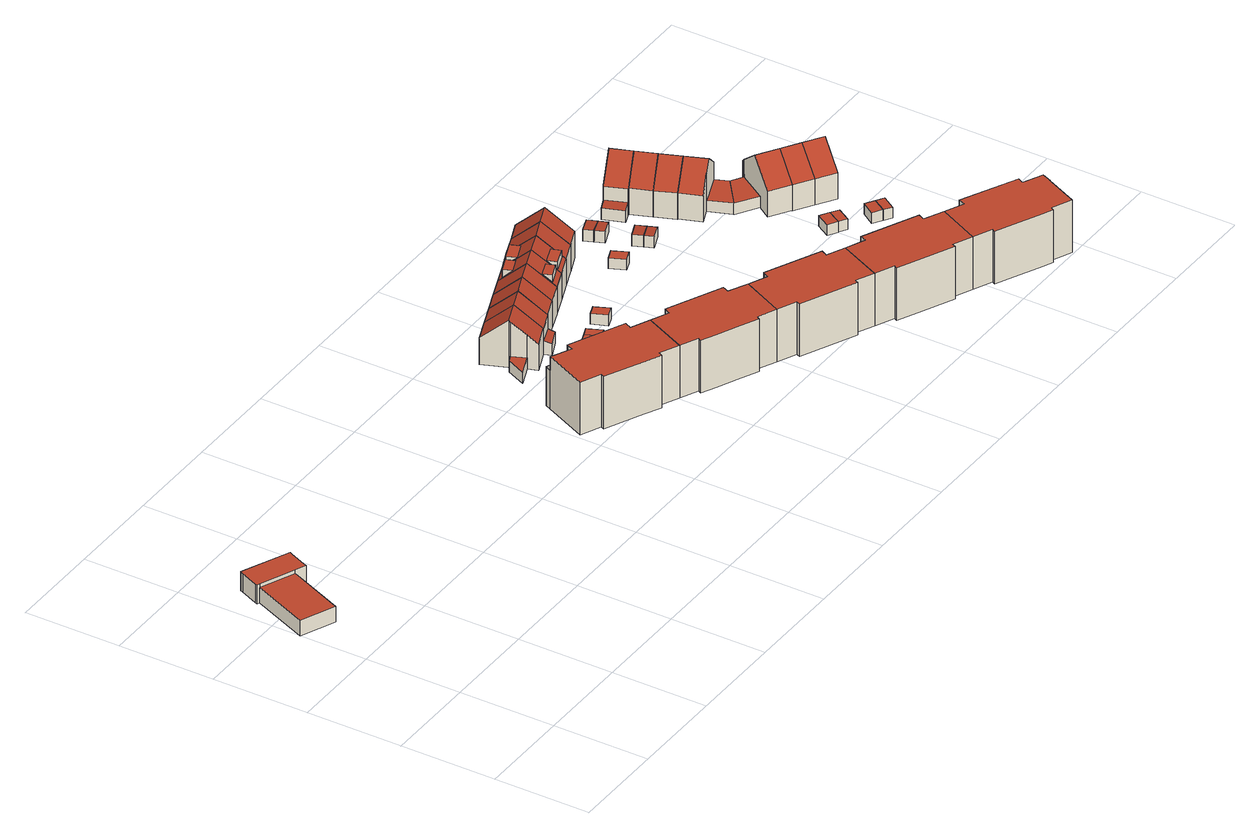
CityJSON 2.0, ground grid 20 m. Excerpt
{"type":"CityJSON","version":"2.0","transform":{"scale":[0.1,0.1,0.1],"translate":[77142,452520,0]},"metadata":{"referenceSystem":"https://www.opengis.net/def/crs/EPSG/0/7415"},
"CityObjects":{
"building1":{"type":"Building","attributes":{"Volume":567.47,"Dakoppervlakte":156.16,"Muuroppervlakte":216.93,"Vloeroppervlakte":156.16,"hoogte_Z_max_in_m_NAP":4.97,"GEB_DOEL":"industriefunctie","dateOfConstruction":"1994-01-01","measuredHeight":4.05},"geometry":[{"type":"Solid","lod":"2","boundaries":[[[[0,1,2,3,4,5,6,7,8,9,10,11,12]],[[13,14,15,16,17]],[[18,19,20,21,22,23,24,25,26,27]],[[13,17,16,11,10,9]],[[14,0,12,15]],[[8,7,25,24]],[[7,6,26,25]],[[26,6,5,27]],[[4,18,27,5]],[[18,4,3,19]],[[20,19,3,2]],[[2,1,21,20]],[[22,21,1,0,14]],[[9,8,24,23,13]],[[14,13,23,22]],[[16,15,12,11]]]],"semantics":{"surfaces":[{"type":"GroundSurface"},{"type":"RoofSurface"},{"type":"WallSurface"}],"values":[[0,1,1,2,2,2,2,2,2,2,2,2,2,2,2,2]]}}]},
"building2":{"type":"Building","attributes":{"Volume":2901.55,"Dakoppervlakte":262.96,"Muuroppervlakte":778.59,"Vloeroppervlakte":275.95,"hoogte_Z_max_in_m_NAP":12.49,"GEB_DOEL":"woonfunctie","dateOfConstruction":"1985-01-01","measuredHeight":11.48},"geometry":[{"type":"Solid","lod":"2","boundaries":[[[[28,29,30,31,32,33,34,35,36,37,38,39,40,41,42]],[[43,44,45,46]],[[47,48,49,50]],[[51,52,53,54,55,56,57,58,59,60,61,62,63]],[[64,65,66,67]],[[61,34,33,62]],[[62,33,32,46,63]],[[55,50,40,39,56]],[[39,38,57,56]],[[58,37,36,35,60,59]],[[34,61,60,35]],[[67,30,29,64]],[[64,29,28,65]],[[42,66,65,28]],[[31,43,46,32]],[[67,44,43,31,30]],[[42,41,49,48,66]],[[41,40,50,49]],[[51,63,46,45]],[[51,45,44,52]],[[44,67,66,48,53,52]],[[53,48,47,54]],[[50,55,54,47]],[[38,37,58,57]]]],"semantics":{"surfaces":[{"type":"GroundSurface"},{"type":"OuterFloorSurface"},{"type":"RoofSurface"},{"type":"WallSurface"}],"values":[[0,1,1,2,2,3,3,3,3,3,3,3,3,3,3,3,3,3,3,3,3,3,3,3]]}}]},
"building3":{"type":"Building","attributes":{"Volume":461.67,"Dakoppervlakte":79.53,"Muuroppervlakte":252.48,"Vloeroppervlakte":63.33,"hoogte_Z_max_in_m_NAP":11.3,"GEB_DOEL":"woonfunctie","dateOfConstruction":"1983-01-01","measuredHeight":10.32},"geometry":[{"type":"Solid","lod":"2","boundaries":[[[[68,69,70,71,72,73,74,75,76,77]],[[78,79,80,81,82,83]],[[82,84,85,83]],[[86,87,88,89]],[[73,72,84,82]],[[85,71,70,83]],[[70,69,87,78,83]],[[76,75,80,79,86]],[[75,74,81,80]],[[81,74,73,82]],[[86,89,77,76]],[[87,69,68,88]],[[89,88,68,77]],[[86,79,78,87]],[[72,71,85,84]]]],"semantics":{"surfaces":[{"type":"GroundSurface"},{"type":"RoofSurface"},{"type":"WallSurface"}],"values":[[0,1,1,1,2,2,2,2,2,2,2,2,2,2,2]]}}]},
"building4":{"type":"Building","attributes":{"Volume":406.77,"Dakoppervlakte":68.93,"Muuroppervlakte":233.37,"Vloeroppervlakte":57.48,"hoogte_Z_max_in_m_NAP":11.3,"GEB_DOEL":"woonfunctie","dateOfConstruction":"1983-01-01","measuredHeight":10.32},"geometry":[{"type":"Solid","lod":"2","boundaries":[[[[90,91,92,74,73,72,93,94,95,96]],[[97,98,82,81,99,100]],[[84,82,98,101]],[[102,103,104,105]],[[98,97,95,94,93,101]],[[101,93,72,84]],[[84,72,73,82]],[[92,91,104,103]],[[91,90,105,104]],[[102,105,90,96]],[[99,81,74,92,103,102,96,95,97,100]],[[74,81,82,73]]]],"semantics":{"surfaces":[{"type":"GroundSurface"},{"type":"RoofSurface"},{"type":"WallSurface"}],"values":[[0,1,1,1,2,2,2,2,2,2,2,2]]}}]},
"building5":{"type":"Building","attributes":{"Volume":17.97,"Dakoppervlakte":7.7,"Muuroppervlakte":26.42,"Vloeroppervlakte":7.7,"hoogte_Z_max_in_m_NAP":3.43,"GEB_DOEL":"onbekend","dateOfConstruction":"1983-01-01","measuredHeight":2.41},"geometry":[{"type":"Solid","lod":"2","boundaries":[[[[106,107,108,109]],[[110,111,112,113]],[[106,109,113,112]],[[108,110,113,109]],[[107,111,110,108]],[[112,111,107,106]]]],"semantics":{"surfaces":[{"type":"GroundSurface"},{"type":"RoofSurface"},{"type":"WallSurface"}],"values":[[0,1,2,2,2,2]]}}]},
"building6":{"type":"Building","attributes":{"Volume":2852.59,"Dakoppervlakte":259.63,"Muuroppervlakte":769.7,"Vloeroppervlakte":272.07,"hoogte_Z_max_in_m_NAP":12.49,"GEB_DOEL":"woonfunctie","dateOfConstruction":"1985-01-01","measuredHeight":11.46},"geometry":[{"type":"Solid","lod":"2","boundaries":[[[[114,115,116,117,118,119,120,121,122,123,124,125,126,33,32,31,127]],[[43,46,128,129]],[[130,131,132,133]],[[134,135,63,62,136,137,138,139,140,141,142,143,144,145]],[[146,147,148,149,150]],[[141,121,120,142]],[[143,142,120,119,133]],[[63,46,32,33,62]],[[136,62,33,126]],[[122,121,141,140]],[[150,117,116,146]],[[146,116,115,114,148,147]],[[149,148,114,127]],[[127,31,43,129,149]],[[31,32,46,43]],[[119,118,130,133]],[[118,117,150,131,130]],[[143,133,132,144]],[[131,145,144,132]],[[131,150,149,129,134,145]],[[134,129,128,135]],[[135,128,46,63]],[[137,136,126,125]],[[125,124,123,122,140,139,138,137]]]],"semantics":{"surfaces":[{"type":"GroundSurface"},{"type":"OuterFloorSurface"},{"type":"RoofSurface"},{"type":"WallSurface"}],"values":[[0,1,1,2,2,3,3,3,3,3,3,3,3,3,3,3,3,3,3,3,3,3,3,3]]}}]},
"building7":{"type":"Building","attributes":{"Volume":14.61,"Dakoppervlakte":6.27,"Muuroppervlakte":24.35,"Vloeroppervlakte":6.27,"hoogte_Z_max_in_m_NAP":3.43,"GEB_DOEL":"onbekend","dateOfConstruction":"1983-01-01","measuredHeight":2.4},"geometry":[{"type":"Solid","lod":"2","boundaries":[[[[151,106,109,152]],[[113,112,153,154]],[[113,109,106,112]],[[106,151,153,112]],[[153,151,152,154]],[[109,113,154,152]]]],"semantics":{"surfaces":[{"type":"GroundSurface"},{"type":"RoofSurface"},{"type":"WallSurface"}],"values":[[0,1,2,2,2,2]]}}]},
"building8":{"type":"Building","attributes":{"Volume":394.77,"Dakoppervlakte":63.48,"Muuroppervlakte":227.97,"Vloeroppervlakte":48.91,"hoogte_Z_max_in_m_NAP":11.3,"GEB_DOEL":"woonfunctie","dateOfConstruction":"1983-01-01","measuredHeight":10.32},"geometry":[{"type":"Solid","lod":"2","boundaries":[[[[155,156,157,95,94,93]],[[101,98,158,159]],[[97,160,158,98]],[[93,101,159,155]],[[95,157,160,97]],[[160,157,156,158]],[[94,95,97,98,101,93]],[[156,155,159,158]]]],"semantics":{"surfaces":[{"type":"GroundSurface"},{"type":"RoofSurface"},{"type":"WallSurface"}],"values":[[0,1,1,2,2,2,2,2]]}}]},
"building9":{"type":"Building","attributes":{"Volume":393.22,"Dakoppervlakte":62.98,"Muuroppervlakte":228.58,"Vloeroppervlakte":48.52,"hoogte_Z_max_in_m_NAP":11.3,"GEB_DOEL":"woonfunctie","dateOfConstruction":"1983-01-01","measuredHeight":10.35},"geometry":[{"type":"Solid","lod":"2","boundaries":[[[[161,162,163,164,165,166]],[[159,158,167,168]],[[160,169,167,158]],[[161,166,169,160]],[[163,159,168,164]],[[159,163,162,158]],[[167,169,166,165,164,168]],[[162,161,160,158]]]],"semantics":{"surfaces":[{"type":"GroundSurface"},{"type":"RoofSurface"},{"type":"WallSurface"}],"values":[[0,1,1,2,2,2,2,2]]}}]},
"building10":{"type":"Building","attributes":{"Volume":17.75,"Dakoppervlakte":7.54,"Muuroppervlakte":26.38,"Vloeroppervlakte":7.53,"hoogte_Z_max_in_m_NAP":3.44,"GEB_DOEL":"onbekend","dateOfConstruction":"1983-01-01","measuredHeight":2.44},"geometry":[{"type":"Solid","lod":"2","boundaries":[[[[170,171,172,173]],[[174,175,176,177]],[[173,175,174,170]],[[175,173,172,176]],[[171,177,176,172]],[[171,170,174,177]]]],"semantics":{"surfaces":[{"type":"GroundSurface"},{"type":"RoofSurface"},{"type":"WallSurface"}],"values":[[0,1,2,2,2,2]]}}]},
"building11":{"type":"Building","attributes":{"Volume":399.61,"Dakoppervlakte":46.41,"Muuroppervlakte":227.84,"Vloeroppervlakte":48.17,"hoogte_Z_max_in_m_NAP":11.3,"GEB_DOEL":"woonfunctie","dateOfConstruction":"1983-01-01","measuredHeight":10.34},"children":["building11-1","building11-2"],"geometry":[{"type":"Solid","lod":"2","boundaries":[[[[178,179,180,181,182,183]],[[167,169,184,185],[186,187,188,189]],[[190,168,167,185],[191,192,193,194]],[[181,180,184,169]],[[184,180,179,185]],[[168,183,182,181,169,167]],[[183,168,190,178]],[[179,178,190,185]],[[195,196,186,189]],[[196,195,188,187]],[[187,186,196]],[[195,189,188]],[[197,198,191,194]],[[197,194,193]],[[198,197,193,192]],[[198,192,191]]]],"semantics":{"surfaces":[{"type":"GroundSurface"},{"type":"RoofSurface"},{"type":"WallSurface"}],"values":[[0,1,1,2,2,2,2,2,1,2,2,2,1,2,2,2]]}}]},
"building11-1":{"type":"BuildingInstallation","attributes":{"relationToConstruction":"outside"},"parents":["building11"],"geometry":[{"type":"MultiSurface","lod":"2","boundaries":[[[195,196,186,189]],[[196,195,188,187]],[[187,186,196]],[[195,189,188]]],"semantics":{"surfaces":[{"type":"RoofSurface"},{"type":"WallSurface"}],"values":[0,1,1,1]}}]},
"building11-2":{"type":"BuildingInstallation","attributes":{"relationToConstruction":"outside"},"parents":["building11"],"geometry":[{"type":"MultiSurface","lod":"2","boundaries":[[[197,198,191,194]],[[197,194,193]],[[198,197,193,192]],[[198,192,191]]],"semantics":{"surfaces":[{"type":"RoofSurface"},{"type":"WallSurface"}],"values":[0,1,1,1]}}]},
"building12":{"type":"Building","attributes":{"Volume":418.45,"Dakoppervlakte":44.9,"Muuroppervlakte":229.25,"Vloeroppervlakte":50.22,"hoogte_Z_max_in_m_NAP":11.3,"GEB_DOEL":"woonfunctie","dateOfConstruction":"1983-01-01","measuredHeight":10.32},"children":["building12-1","building12-2"],"geometry":[{"type":"Solid","lod":"2","boundaries":[[[[199,200,201,180,179,178]],[[185,184,202,203],[204,205,206,207]],[[208,190,185,203],[209,210,211,212]],[[180,201,202,184]],[[203,202,201,200]],[[190,178,179,180,184,185]],[[178,190,208,199]],[[200,199,208,203]],[[213,204,207,214]],[[213,214,206,205]],[[205,204,213]],[[214,207,206]],[[209,212,215,216]],[[215,212,211]],[[216,215,211,210]],[[216,210,209]]]],"semantics":{"surfaces":[{"type":"GroundSurface"},{"type":"RoofSurface"},{"type":"WallSurface"}],"values":[[0,1,1,2,2,2,2,2,1,2,2,2,1,2,2,2]]}}]},
"building12-1":{"type":"BuildingInstallation","attributes":{"relationToConstruction":"outside"},"parents":["building12"],"geometry":[{"type":"MultiSurface","lod":"2","boundaries":[[[213,204,207,214]],[[213,214,206,205]],[[205,204,213]],[[214,207,206]]],"semantics":{"surfaces":[{"type":"RoofSurface"},{"type":"WallSurface"}],"values":[0,1,1,1]}}]},
"building12-2":{"type":"BuildingInstallation","attributes":{"relationToConstruction":"outside"},"parents":["building12"],"geometry":[{"type":"MultiSurface","lod":"2","boundaries":[[[209,212,215,216]],[[215,212,211]],[[216,215,211,210]],[[216,210,209]]],"semantics":{"surfaces":[{"type":"RoofSurface"},{"type":"WallSurface"}],"values":[0,1,1,1]}}]},
"building13":{"type":"Building","attributes":{"Volume":2834.67,"Dakoppervlakte":257.42,"Muuroppervlakte":767.45,"Vloeroppervlakte":269.66,"hoogte_Z_max_in_m_NAP":12.49,"GEB_DOEL":"woonfunctie","dateOfConstruction":"1985-01-01","measuredHeight":11.48},"geometry":[{"type":"Solid","lod":"2","boundaries":[[[[217,218,219,220,221,120,119,118,222,223,224,225,226,227,228]],[[229,230,231,232]],[[130,133,233,234]],[[235,236,143,142,237,238,239,240,241,242,243,244]],[[245,246,247,248,249]],[[241,240,218,217]],[[242,241,217,228,231]],[[143,133,119,120,142]],[[142,120,221,237]],[[219,239,238,220]],[[218,240,239,219]],[[222,246,245,223]],[[226,225,248,247]],[[227,232,231,228]],[[227,226,247,229,232]],[[130,234,246,222,118]],[[119,133,130,118]],[[230,243,242,231]],[[243,230,229,244]],[[235,244,229,247,246,234]],[[235,234,233,236]],[[236,233,133,143]],[[221,220,238,237]],[[225,224,223,245,249,248]]]],"semantics":{"surfaces":[{"type":"GroundSurface"},{"type":"OuterFloorSurface"},{"type":"RoofSurface"},{"type":"WallSurface"}],"values":[[0,1,1,2,2,3,3,3,3,3,3,3,3,3,3,3,3,3,3,3,3,3,3,3]]}}]},
"building14":{"type":"Building","attributes":{"Volume":397.07,"Dakoppervlakte":63.85,"Muuroppervlakte":228.38,"Vloeroppervlakte":49.2,"hoogte_Z_max_in_m_NAP":11.3,"GEB_DOEL":"woonfunctie","dateOfConstruction":"1983-01-01","measuredHeight":10.32},"geometry":[{"type":"Solid","lod":"2","boundaries":[[[[201,200,199,250,251,252]],[[202,253,254,203]],[[255,208,203,254]],[[250,199,208,255]],[[201,252,253,202]],[[253,252,251,254]],[[208,199,200,201,202,203]],[[251,250,255,254]]]],"semantics":{"surfaces":[{"type":"GroundSurface"},{"type":"RoofSurface"},{"type":"WallSurface"}],"values":[[0,1,1,2,2,2,2,2]]}}]},
"building15":{"type":"Building","attributes":{"Volume":402.05,"Dakoppervlakte":64.31,"Muuroppervlakte":230.12,"Vloeroppervlakte":49.55,"hoogte_Z_max_in_m_NAP":11.3,"GEB_DOEL":"woonfunctie","dateOfConstruction":"1983-01-01","measuredHeight":10.37},"geometry":[{"type":"Solid","lod":"2","boundaries":[[[[256,257,258,259,260,261]],[[262,255,254,263]],[[253,264,263,254]],[[260,259,255,262]],[[257,256,264,253]],[[263,264,256,261]],[[255,259,258,257,253,254]],[[261,260,262,263]]]],"semantics":{"surfaces":[{"type":"GroundSurface"},{"type":"RoofSurface"},{"type":"WallSurface"}],"values":[[0,1,1,2,2,2,2,2]]}}]},
"building16":{"type":"Building","attributes":{"Volume":18.41,"Dakoppervlakte":7.87,"Muuroppervlakte":26.62,"Vloeroppervlakte":7.86,"hoogte_Z_max_in_m_NAP":3.43,"GEB_DOEL":"onbekend","dateOfConstruction":"1983-01-01","measuredHeight":2.42},"geometry":[{"type":"Solid","lod":"2","boundaries":[[[[265,266,267,268]],[[269,270,271,272]],[[268,270,269,265]],[[271,270,268,267]],[[266,272,271,267]],[[266,265,269,272]]]],"semantics":{"surfaces":[{"type":"GroundSurface"},{"type":"RoofSurface"},{"type":"WallSurface"}],"values":[[0,1,2,2,2,2]]}}]},
"building17":{"type":"Building","attributes":{"Volume":2864.68,"Dakoppervlakte":259.29,"Muuroppervlakte":775.06,"Vloeroppervlakte":271.81,"hoogte_Z_max_in_m_NAP":12.49,"GEB_DOEL":"woonfunctie","dateOfConstruction":"1985-01-01","measuredHeight":11.51},"geometry":[{"type":"Solid","lod":"2","boundaries":[[[[273,274,275,276,277,278,279,280,281,282,283,217,228,227,284]],[[231,285,286,232]],[[287,288,289,290]],[[291,292,293,242,241,294,295,296,297,298,299,300,301]],[[302,303,304,305]],[[299,298,279,278]],[[278,277,290,300,299]],[[242,231,228,217,241]],[[294,241,217,283]],[[295,282,281,280,297,296]],[[279,298,297,280]],[[275,274,302,305]],[[302,274,273,303]],[[284,304,303,273]],[[284,227,232,286,304]],[[227,228,231,232]],[[276,287,290,277]],[[276,275,305,288,287]],[[300,290,289,301]],[[301,289,288,291]],[[292,291,288,305,304,286]],[[285,293,292,286]],[[293,285,231,242]],[[294,283,282,295]]]],"semantics":{"surfaces":[{"type":"GroundSurface"},{"type":"OuterFloorSurface"},{"type":"RoofSurface"},{"type":"WallSurface"}],"values":[[0,1,1,2,2,3,3,3,3,3,3,3,3,3,3,3,3,3,3,3,3,3,3,3]]}}]},
"building18":{"type":"Building","attributes":{"Volume":17.2,"Dakoppervlakte":7.39,"Muuroppervlakte":26.14,"Vloeroppervlakte":7.38,"hoogte_Z_max_in_m_NAP":3.46,"GEB_DOEL":"onbekend","dateOfConstruction":"1983-01-01","measuredHeight":2.45},"geometry":[{"type":"Solid","lod":"2","boundaries":[[[[306,307,308,309]],[[310,311,312,313]],[[306,309,311,310]],[[308,312,311,309]],[[307,313,312,308]],[[307,306,310,313]]]],"semantics":{"surfaces":[{"type":"GroundSurface"},{"type":"RoofSurface"},{"type":"WallSurface"}],"values":[[0,1,2,2,2,2]]}}]},
"building19":{"type":"Building","attributes":{"Volume":16.32,"Dakoppervlakte":7.1,"Muuroppervlakte":25.43,"Vloeroppervlakte":7.09,"hoogte_Z_max_in_m_NAP":3.46,"GEB_DOEL":"onbekend","dateOfConstruction":"1983-01-01","measuredHeight":2.42},"geometry":[{"type":"Solid","lod":"2","boundaries":[[[[307,306,314,315]],[[313,316,317,310]],[[313,307,315,316]],[[315,314,317,316]],[[317,314,306,310]],[[307,313,310,306]]]],"semantics":{"surfaces":[{"type":"GroundSurface"},{"type":"RoofSurface"},{"type":"WallSurface"}],"values":[[0,1,2,2,2,2]]}}]},
"building20":{"type":"Building","attributes":{"Volume":17.69,"Dakoppervlakte":7.7,"Muuroppervlakte":26.27,"Vloeroppervlakte":7.69,"hoogte_Z_max_in_m_NAP":3.46,"GEB_DOEL":"onbekend","dateOfConstruction":"1983-01-01","measuredHeight":2.42},"geometry":[{"type":"Solid","lod":"2","boundaries":[[[[318,319,320,321]],[[322,323,324,325]],[[318,321,323,322]],[[324,323,321,320]],[[319,325,324,320]],[[319,318,322,325]]]],"semantics":{"surfaces":[{"type":"GroundSurface"},{"type":"RoofSurface"},{"type":"WallSurface"}],"values":[[0,1,2,2,2,2]]}}]},
"building21":{"type":"Building","attributes":{"Volume":15.97,"Dakoppervlakte":6.9,"Muuroppervlakte":25.41,"Vloeroppervlakte":6.89,"hoogte_Z_max_in_m_NAP":3.46,"GEB_DOEL":"onbekend","dateOfConstruction":"1983-01-01","measuredHeight":2.44},"geometry":[{"type":"Solid","lod":"2","boundaries":[[[[318,321,326,327]],[[322,328,329,323]],[[318,327,328,322]],[[327,326,329,328]],[[329,326,321,323]],[[321,318,322,323]]]],"semantics":{"surfaces":[{"type":"GroundSurface"},{"type":"RoofSurface"},{"type":"WallSurface"}],"values":[[0,1,2,2,2,2]]}}]},
"building22":{"type":"Building","attributes":{"Volume":428.08,"Dakoppervlakte":75.53,"Muuroppervlakte":239.05,"Vloeroppervlakte":60.67,"hoogte_Z_max_in_m_NAP":11.29,"GEB_DOEL":"woonfunctie","dateOfConstruction":"1983-01-01","measuredHeight":10.27},"geometry":[{"type":"Solid","lod":"2","boundaries":[[[[330,331,332,333,334,335,336,337,338,339]],[[340,341,342,343,344,345]],[[346,340,345,347]],[[348,349,350,351]],[[332,331,346,347]],[[346,331,330,339,341,340]],[[342,341,339,338,351]],[[343,350,335,334,333,345,344]],[[337,336,349,348]],[[337,348,351,338]],[[349,336,335,350]],[[351,350,343,342]],[[333,332,347,345]]]],"semantics":{"surfaces":[{"type":"GroundSurface"},{"type":"RoofSurface"},{"type":"WallSurface"}],"values":[[0,1,1,1,2,2,2,2,2,2,2,2,2]]}}]},
"building23":{"type":"Building","attributes":{"Volume":17.74,"Dakoppervlakte":7.71,"Muuroppervlakte":26.16,"Vloeroppervlakte":7.7,"hoogte_Z_max_in_m_NAP":3.33,"GEB_DOEL":"onbekend","dateOfConstruction":"1983-01-01","measuredHeight":2.39},"geometry":[{"type":"Solid","lod":"2","boundaries":[[[[352,353,354,355]],[[356,357,358,359]],[[352,355,358,357]],[[355,354,359,358]],[[356,359,354,353]],[[353,352,357,356]]]],"semantics":{"surfaces":[{"type":"GroundSurface"},{"type":"RoofSurface"},{"type":"WallSurface"}],"values":[[0,1,2,2,2,2]]}}]},
"building24":{"type":"Building","attributes":{"Volume":2868.78,"Dakoppervlakte":260.55,"Muuroppervlakte":776.05,"Vloeroppervlakte":273.05,"hoogte_Z_max_in_m_NAP":12.49,"GEB_DOEL":"woonfunctie","dateOfConstruction":"1985-01-01","measuredHeight":11.47},"geometry":[{"type":"Solid","lod":"2","boundaries":[[[[360,361,362,363,364,365,366,367,368,369,370,371,372,278,277,276,373,374]],[[375,376,377,378]],[[287,290,379,380]],[[381,382,383,384,385,300,299,386,387,388,389,390,391,392,393,394]],[[395,396,397,398]],[[394,393,365,364]],[[381,394,364,363,378]],[[299,300,290,277,278]],[[278,372,386,299]],[[386,372,371,387]],[[390,368,367,391]],[[391,367,366,392]],[[392,366,365,393]],[[361,360,395,398]],[[395,360,374,396]],[[397,396,374,373]],[[362,375,378,363]],[[398,376,375,362,361]],[[276,287,380,397,373]],[[276,277,290,287]],[[381,378,377,382]],[[382,377,376,383]],[[380,384,383,376,398,397]],[[384,380,379,385]],[[385,379,290,300]],[[387,371,370,369,368,390,389,388]]]],"semantics":{"surfaces":[{"type":"GroundSurface"},{"type":"OuterFloorSurface"},{"type":"RoofSurface"},{"type":"WallSurface"}],"values":[[0,1,1,2,2,3,3,3,3,3,3,3,3,3,3,3,3,3,3,3,3,3,3,3,3,3]]}}]},
"building25":{"type":"Building","attributes":{"Volume":396.76,"Dakoppervlakte":63.84,"Muuroppervlakte":227.42,"Vloeroppervlakte":49.27,"hoogte_Z_max_in_m_NAP":11.29,"GEB_DOEL":"woonfunctie","dateOfConstruction":"1983-01-01","measuredHeight":10.28},"geometry":[{"type":"Solid","lod":"2","boundaries":[[[[399,400,401,402,334,333,332]],[[344,403,404,345]],[[405,406,347,345,404]],[[332,347,406,405,400,399]],[[334,402,403,344]],[[401,404,403,402]],[[333,334,344,345,347,332]],[[401,400,405,404]]]],"semantics":{"surfaces":[{"type":"GroundSurface"},{"type":"RoofSurface"},{"type":"WallSurface"}],"values":[[0,1,1,2,2,2,2,2]]}}]},
"building26":{"type":"Building","attributes":{"Volume":399.17,"Dakoppervlakte":64.41,"Muuroppervlakte":227.23,"Vloeroppervlakte":49.7,"hoogte_Z_max_in_m_NAP":11.29,"GEB_DOEL":"woonfunctie","dateOfConstruction":"1983-01-01","measuredHeight":10.26},"geometry":[{"type":"Solid","lod":"2","boundaries":[[[[407,408,402,401,400,409,410]],[[411,404,403,412]],[[413,405,404,411,414]],[[402,408,412,403]],[[405,413,414,410,409,400]],[[404,405,400,401]],[[412,408,407,410,414,411]],[[402,403,404,401]]]],"semantics":{"surfaces":[{"type":"GroundSurface"},{"type":"RoofSurface"},{"type":"WallSurface"}],"values":[[0,1,1,2,2,2,2,2]]}}]},
"building27":{"type":"Building","attributes":{"Volume":469.16,"Dakoppervlakte":92.23,"Muuroppervlakte":246.63,"Vloeroppervlakte":77.24,"hoogte_Z_max_in_m_NAP":11.29,"GEB_DOEL":"overige gebruiksfunctie - woonfunctie","dateOfConstruction":"1983-01-01","measuredHeight":10.16},"geometry":[{"type":"Solid","lod":"2","boundaries":[[[[415,416,417,418,419,420,421,422,423,424,425]],[[426,427,428,429,430]],[[411,412,431,432,433,434]],[[435,436,437,414,411,434]],[[423,422,428,427]],[[422,421,429,428]],[[416,415,412,411]],[[415,425,431,412]],[[432,431,425,424]],[[424,423,427,433,432]],[[436,435,430,420,419]],[[419,418,437,436]],[[418,417,414,437]],[[417,416,411,414]],[[435,434,433,427,426,430]],[[429,421,420,430]]]],"semantics":{"surfaces":[{"type":"GroundSurface"},{"type":"RoofSurface"},{"type":"WallSurface"}],"values":[[0,1,1,1,2,2,2,2,2,2,2,2,2,2,2,2]]}}]},
"building28":{"type":"Building","attributes":{"Volume":14.99,"Dakoppervlakte":6.65,"Muuroppervlakte":24.25,"Vloeroppervlakte":6.64,"hoogte_Z_max_in_m_NAP":3.33,"GEB_DOEL":"onbekend","dateOfConstruction":"1983-01-01","measuredHeight":2.35},"geometry":[{"type":"Solid","lod":"2","boundaries":[[[[438,439,440,441]],[[358,357,442,443]],[[357,358,440,439]],[[439,438,442,357]],[[438,441,443,442]],[[441,440,358,443]]]],"semantics":{"surfaces":[{"type":"GroundSurface"},{"type":"RoofSurface"},{"type":"WallSurface"}],"values":[[0,1,2,2,2,2]]}}]},
"building29":{"type":"Building","attributes":{"Volume":492.77,"Dakoppervlakte":97.18,"Muuroppervlakte":249.08,"Vloeroppervlakte":80.75,"hoogte_Z_max_in_m_NAP":11.32,"GEB_DOEL":"overige gebruiksfunctie - woonfunctie","dateOfConstruction":"1983-01-01","measuredHeight":10.22},"geometry":[{"type":"Solid","lod":"2","boundaries":[[[[444,445,446,447,448,449,450,451,422,421,452]],[[453,429,428,454,455]],[[456,457,458,459]],[[460,456,459,461,462,463]],[[421,429,453,452]],[[428,422,451,450,455,454]],[[447,446,461,459]],[[445,462,461,446]],[[462,445,444,463]],[[453,460,463,444,452]],[[458,457,449,448]],[[448,447,459,458]],[[450,449,457,456,460,453,455]],[[421,422,428,429]]]],"semantics":{"surfaces":[{"type":"GroundSurface"},{"type":"RoofSurface"},{"type":"WallSurface"}],"values":[[0,1,1,1,2,2,2,2,2,2,2,2,2,2]]}}]},
"building30":{"type":"Building","attributes":{"Volume":16.76,"Dakoppervlakte":7.31,"Muuroppervlakte":25.45,"Vloeroppervlakte":7.3,"hoogte_Z_max_in_m_NAP":3.33,"GEB_DOEL":"onbekend","dateOfConstruction":"1983-01-01","measuredHeight":2.39},"geometry":[{"type":"Solid","lod":"2","boundaries":[[[[464,465,466,467]],[[468,469,470,471]],[[464,467,468,471]],[[467,466,469,468]],[[470,469,466,465]],[[465,464,471,470]]]],"semantics":{"surfaces":[{"type":"GroundSurface"},{"type":"RoofSurface"},{"type":"WallSurface"}],"values":[[0,1,2,2,2,2]]}}]},
"building31":{"type":"Building","attributes":{"Volume":15.33,"Dakoppervlakte":6.64,"Muuroppervlakte":24.68,"Vloeroppervlakte":6.64,"hoogte_Z_max_in_m_NAP":3.33,"GEB_DOEL":"onbekend","dateOfConstruction":"1983-01-01","measuredHeight":2.4},"geometry":[{"type":"Solid","lod":"2","boundaries":[[[[467,472,473,464]],[[468,471,474,475]],[[468,467,464,471]],[[464,473,474,471]],[[474,473,472,475]],[[472,467,468,475]]]],"semantics":{"surfaces":[{"type":"GroundSurface"},{"type":"RoofSurface"},{"type":"WallSurface"}],"values":[[0,1,2,2,2,2]]}}]},
"building32":{"type":"Building","attributes":{"Volume":388.9,"Dakoppervlakte":63.5,"Muuroppervlakte":225.03,"Vloeroppervlakte":48.55,"hoogte_Z_max_in_m_NAP":11.32,"GEB_DOEL":"woonfunctie","dateOfConstruction":"1983-01-01","measuredHeight":10.3},"geometry":[{"type":"Solid","lod":"2","boundaries":[[[[476,477,478,479,480,481]],[[458,482,483,459]],[[483,484,461,459]],[[478,477,461,484]],[[481,480,482,458]],[[479,483,482,480]],[[458,459,461,477,476,481]],[[479,478,484,483]]]],"semantics":{"surfaces":[{"type":"GroundSurface"},{"type":"RoofSurface"},{"type":"WallSurface"}],"values":[[0,1,1,2,2,2,2,2]]}}]},
"building33":{"type":"Building","attributes":{"Volume":395.8,"Dakoppervlakte":64.54,"Muuroppervlakte":226.22,"Vloeroppervlakte":49.35,"hoogte_Z_max_in_m_NAP":11.32,"GEB_DOEL":"woonfunctie","dateOfConstruction":"1983-01-01","measuredHeight":10.31},"geometry":[{"type":"Solid","lod":"2","boundaries":[[[[480,479,478,485,486,487]],[[482,488,489,483]],[[489,490,484,483]],[[480,487,488,482]],[[485,478,484,490]],[[479,483,484,478]],[[490,489,488,487,486,485]],[[479,480,482,483]]]],"semantics":{"surfaces":[{"type":"GroundSurface"},{"type":"RoofSurface"},{"type":"WallSurface"}],"values":[[0,1,1,2,2,2,2,2]]}}]}
},
"vertices":[
[51,658,9],[46,660,9],[48,665,9],[64,702,9],[67,708,9],[166,665,9],[163,659,9],[148,624,9],[146,618,9],[123,627,9],[117,613,9],[72,509,9],[1,540,9],[123,627,43],[51,658,43],[1,540,43],[72,509,43],[117,613,43],[67,708,50],[64,702,50],[48,665,50],[46,660,50],[51,658,50],[123,627,50],[146,618,50],[148,624,50],[163,659,50],[166,665,50],
[907,551,10],[1021,498,10],[1012,479,10],[1050,461,10],[1044,447,10],[1003,359,10],[964,378,10],[960,370,10],[926,386,10],[847,423,10],[850,430,10],[809,449,10],[850,538,10],[856,551,10],[898,532,10],[1050,461,95],[1012,479,95],[1005,465,95],[1044,447,95],[892,518,95],[898,532,95],[856,551,95],[850,538,95],[1005,465,125],[1012,479,125],[898,532,125],[892,518,125],[850,538,125],[809,449,125],[850,430,125],[847,423,125],[926,386,125],[960,370,125],[964,378,125],[1003,359,125],[1044,447,125],[1021,498,40],[907,551,40],[898,532,40],[1012,479,40],
[911,664,10],[923,669,10],[922,672,10],[902,722,10],[949,741,10],[969,691,10],[989,640,10],[942,621,10],[935,641,10],[892,623,10],[923,669,110],[935,641,85],[942,621,68],[989,640,68],[969,691,113],[922,672,113],[949,741,68],[902,722,68],[935,641,35],[923,669,35],[911,664,35],[892,623,35],
[1031,641,10],[996,626,10],[990,640,10],[990,757,10],[1010,707,10],[1030,656,10],[1027,655,10],[1030,656,68],[1010,707,113],[990,640,68],[1027,655,68],[990,757,68],[1027,655,40],[990,640,40],[996,626,35],[1031,641,35],
[1067,564,10],[1046,555,10],[1033,587,10],[1055,595,10],[1033,587,33],[1046,555,34],[1067,564,34],[1055,595,33],
[1097,462,10],[1153,436,10],[1211,409,10],[1202,390,10],[1241,372,10],[1235,358,10],[1194,271,10],[1155,289,10],[1151,282,10],[1116,298,10],[1067,321,10],[1037,335,10],[1041,342,10],[1088,443,10],[1082,430,95],[1088,443,95],[1241,372,95],[1202,390,95],[1196,377,95],[1235,358,95],[1088,443,125],[1082,430,125],[1041,342,125],[1037,335,125],[1067,321,125],[1116,298,125],[1151,282,125],[1155,289,125],[1194,271,125],[1235,358,125],[1196,377,125],[1202,390,125],[1211,409,40],[1153,436,40],[1097,462,40],[1088,443,40],[1202,390,40],
[1085,571,10],[1072,602,10],[1085,571,34],[1072,602,33],
[1032,774,10],[1052,724,10],[1072,673,10],[1052,724,113],[1032,774,68],[1072,673,68],
[1072,673,9],[1052,724,9],[1032,774,9],[1073,790,9],[1093,740,9],[1114,689,9],[1093,740,113],[1073,790,68],[1114,689,68],
[1138,628,10],[1151,597,10],[1130,589,10],[1117,620,10],[1138,628,33],[1117,620,33],[1130,589,34],[1151,597,34],
[1114,806,10],[1134,756,10],[1155,705,10],[1114,689,10],[1093,740,10],[1073,790,10],[1155,705,68],[1134,756,113],[1138,728,90],[1145,711,75],[1115,699,75],[1108,717,90],[1114,806,68],[1087,767,91],[1080,785,74],[1110,797,74],[1117,779,91],[1115,699,90],[1145,711,90],[1110,797,91],[1080,785,91],
[1157,824,10],[1177,773,10],[1198,722,10],[1198,722,68],[1177,773,113],[1183,746,90],[1190,727,74],[1155,713,74],[1148,732,90],[1157,824,68],[1127,782,91],[1119,802,73],[1154,816,73],[1162,796,91],[1190,727,90],[1155,713,90],[1154,816,91],[1119,802,91],
[1384,182,10],[1347,200,10],[1344,193,10],[1230,245,10],[1233,253,10],[1281,353,10],[1290,372,10],[1347,346,10],[1402,320,10],[1394,300,10],[1432,283,10],[1425,270,10],[1394,300,95],[1388,287,95],[1425,270,95],[1432,283,95],[1274,340,95],[1281,353,95],[1281,353,125],[1274,340,125],[1233,253,125],[1230,245,125],[1344,193,125],[1347,200,125],[1384,182,125],[1425,270,125],[1388,287,125],[1394,300,125],[1290,372,40],[1281,353,40],[1394,300,40],[1402,320,40],[1347,346,40],
[1199,840,10],[1219,790,10],[1240,739,10],[1240,739,68],[1219,790,113],[1199,840,68],
[1282,756,9],[1240,739,9],[1219,790,9],[1199,840,9],[1241,857,9],[1261,807,9],[1241,857,68],[1261,807,113],[1282,756,67],
[1306,695,10],[1319,664,10],[1297,655,10],[1284,686,10],[1306,695,33],[1284,686,33],[1297,655,34],[1319,664,34],
[1479,284,10],[1593,231,10],[1584,212,10],[1624,193,10],[1618,180,10],[1577,93,10],[1537,111,10],[1534,104,10],[1452,142,10],[1420,157,10],[1424,164,10],[1470,265,10],[1465,252,95],[1470,265,95],[1624,193,95],[1584,212,95],[1578,199,95],[1618,180,95],[1584,212,125],[1470,265,125],[1465,252,125],[1424,164,125],[1420,157,125],[1452,142,125],[1534,104,125],[1537,111,125],[1577,93,125],[1618,180,125],[1578,199,125],[1593,231,40],[1479,284,40],[1470,265,40],[1584,212,40],
[1375,765,10],[1342,753,10],[1334,772,10],[1367,785,10],[1375,765,32],[1367,785,32],[1334,772,35],[1342,753,35],
[1382,747,10],[1350,734,10],[1350,734,35],[1382,747,32],
[1376,668,10],[1367,688,10],[1400,702,10],[1408,681,10],[1376,668,35],[1408,681,32],[1400,702,32],[1367,688,35],
[1416,663,10],[1383,650,10],[1383,650,35],[1416,663,32],
[1482,809,10],[1532,828,10],[1549,787,10],[1499,766,10],[1449,746,10],[1447,746,10],[1425,737,10],[1409,779,10],[1430,788,10],[1432,789,10],[1482,809,113],[1432,789,68],[1430,788,67],[1447,746,67],[1449,746,68],[1499,766,113],[1532,828,68],[1549,787,68],[1409,779,35],[1425,737,35],[1447,746,37],[1430,788,37],
[1602,395,9],[1583,407,9],[1601,436,9],[1620,425,9],[1583,407,33],[1602,395,33],[1620,425,32],[1601,436,32],
[1786,141,10],[1777,121,10],[1817,103,10],[1811,90,10],[1803,70,10],[1802,70,10],[1771,3,10],[1730,22,10],[1726,15,10],[1697,28,10],[1649,51,10],[1612,68,10],[1616,75,10],[1663,176,10],[1672,194,10],[1817,103,95],[1777,121,95],[1771,109,95],[1811,90,95],[1657,162,95],[1663,176,95],[1811,90,125],[1771,109,125],[1777,121,125],[1663,176,125],[1657,162,125],[1616,75,125],[1612,68,125],[1649,51,125],[1697,28,125],[1726,15,125],[1730,22,125],[1771,3,125],[1802,70,125],[1803,70,125],[1786,141,40],[1672,194,40],[1663,176,40],[1777,121,40],
[1556,768,10],[1566,744,10],[1515,724,10],[1465,704,10],[1465,704,68],[1515,724,113],[1566,744,68],[1556,768,68],
[1532,682,10],[1482,662,10],[1575,722,10],[1583,701,10],[1532,682,113],[1482,662,68],[1575,722,68],[1583,701,68],
[1482,662,11],[1532,682,11],[1583,701,11],[1600,659,11],[1593,656,11],[1593,655,11],[1604,628,11],[1548,584,11],[1530,630,11],[1530,631,11],[1499,619,11],[1550,638,36],[1530,630,36],[1548,584,36],[1604,628,36],[1593,655,36],[1499,619,68],[1530,631,95],[1530,630,95],[1550,638,113],[1593,655,74],[1593,656,74],[1600,659,68],
[1618,385,10],[1602,395,10],[1620,425,10],[1636,414,10],[1618,385,33],[1636,414,32],
[1629,612,11],[1633,618,11],[1674,592,11],[1645,547,11],[1615,501,11],[1574,528,11],[1592,555,11],[1549,583,11],[1628,613,11],[1628,613,36],[1549,583,36],[1592,555,36],[1603,574,113],[1574,528,67],[1615,501,67],[1645,547,113],[1628,613,74],[1674,592,68],[1633,618,68],[1629,612,74],
[1677,347,9],[1658,359,9],[1677,387,9],[1695,375,9],[1695,375,32],[1677,387,32],[1658,359,33],[1677,347,33],
[1712,365,9],[1693,336,9],[1693,336,33],[1712,365,32],
[1645,547,10],[1674,592,10],[1711,568,10],[1682,523,10],[1653,477,10],[1615,501,10],[1653,477,67],[1682,523,113],[1711,568,68],
[1750,543,10],[1721,498,10],[1691,452,10],[1691,452,67],[1721,498,113],[1750,543,68]
]}
